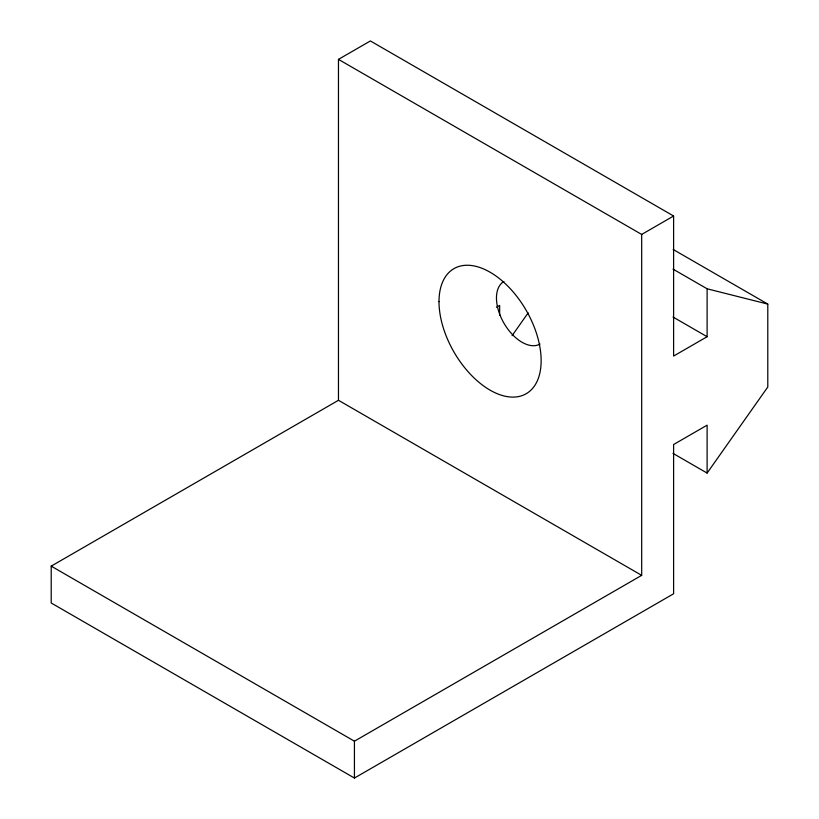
<?xml version="1.0" encoding="UTF-8"?>
<svg xmlns="http://www.w3.org/2000/svg" width="819" height="819" viewBox="0 0 819 819"><rect width="100%" height="100%" fill="white"/><g stroke="black" fill="none" stroke-linecap="round" stroke-linejoin="round"><path stroke-width="1.23" d="M512.08 335.677L528.163 312.868M672.993 453.378L707.114 473.075L767.792 387.018L767.792 304.095L673.136 249.457M338.472 59.377L641.686 234.439L641.686 575.347L338.472 400.286L338.472 59.377L370.383 40.95L673.607 216.011L673.607 356.06L707.114 336.711L707.114 288.8L672.993 269.103M496.406 307.258L499.651 305.385L499.651 315.469M707.114 473.075L707.114 425.163L673.607 444.512L673.607 593.775L354.432 778.05L51.208 602.989L51.208 566.134L338.472 400.286M641.686 234.439L673.607 216.011M51.208 566.134L354.432 741.195L641.686 575.347M707.114 288.8L767.792 304.095M672.993 317.014L707.114 336.711M354.432 741.195L354.432 778.05M540.049 344.031A36.108 20.844 60 0 1 503.941 323.177A36.108 20.844 60 0 1 503.941 281.48M439.004 301.699A72.226 41.697 60 0 0 515.612 396.99A72.226 41.697 60 0 0 515.612 294.86A72.226 41.697 60 0 0 439.004 301.699"/></g></svg>
